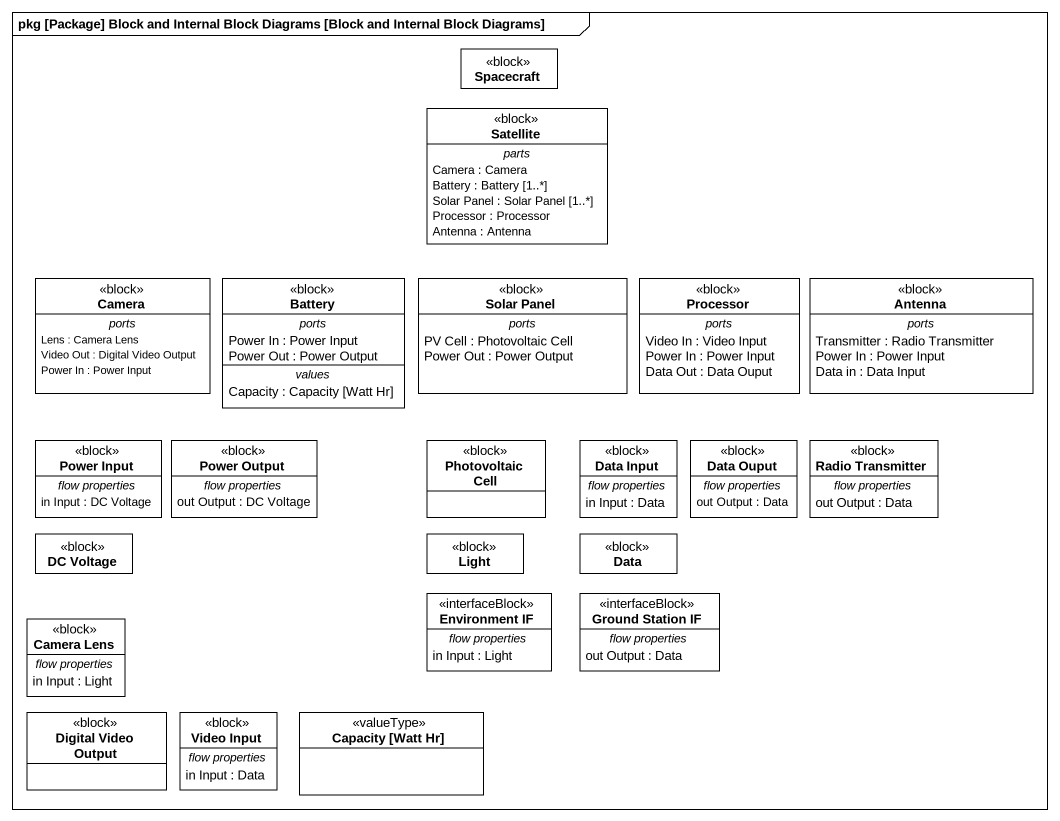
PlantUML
@startuml
mainframe pkg [Package] Block and Internal Block Diagrams [Block and Internal Block Diagrams]
hide circle
hide empty members
class Spacecraft <<block>>
class Satellite <<block>> {
  -- parts --
  Camera : Camera
  Battery : Battery [1..*]
  Solar Panel : Solar Panel [1..*]
  Processor : Processor
  Antenna : Antenna
}
class Camera <<block>> {
  -- ports --
  Lens : Camera Lens
  Video Out : Digital Video Output
  Power In : Power Input
}
class Battery <<block>> {
  -- ports --
  Power In : Power Input
  Power Out : Power Output
  -- values --
  Capacity : Capacity [Watt Hr]
}
class "Solar Panel" as Solar_Panel <<block>> {
  -- ports --
  PV Cell : Photovoltaic Cell
  Power Out : Power Output
}
class Processor <<block>> {
  -- ports --
  Video In : Video Input
  Power In : Power Input
  Data Out : Data Ouput
}
class Antenna <<block>> {
  -- ports --
  Transmitter : Radio Transmitter
  Power In : Power Input
  Data in : Data Input
}
class "Power Input" as Power_Input <<block>> {
  -- flow properties --
  in Input : DC Voltage
}
class "Power Output" as Power_Output <<block>> {
  -- flow properties --
  out Output : DC Voltage
}
class "Photovoltaic Cell" as Photovoltaic_Cell <<block>>
class "Data Input" as Data_Input <<block>> {
  -- flow properties --
  in Input : Data
}
class "Data Ouput" as Data_Ouput <<block>> {
  -- flow properties --
  out Output : Data
}
class "Radio Transmitter" as Radio_Transmitter <<block>> {
  -- flow properties --
  out Output : Data
}
class "DC Voltage" as DC_Voltage <<block>>
class Light <<block>>
class Data <<block>>
class "Environment IF" as Environment_IF <<interfaceBlock>> {
  -- flow properties --
  in Input : Light
}
class "Ground Station IF" as Ground_Station_IF <<interfaceBlock>> {
  -- flow properties --
  out Output : Data
}
class "Camera Lens" as Camera_Lens <<block>> {
  -- flow properties --
  in Input : Light
}
class "Digital Video Output" as Digital_Video_Output <<block>>
class "Video Input" as Video_Input <<block>> {
  -- flow properties --
  in Input : Data
}
class "Capacity [Watt Hr]" as Capacity_Watt_Hr <<valueType>>
@enduml
